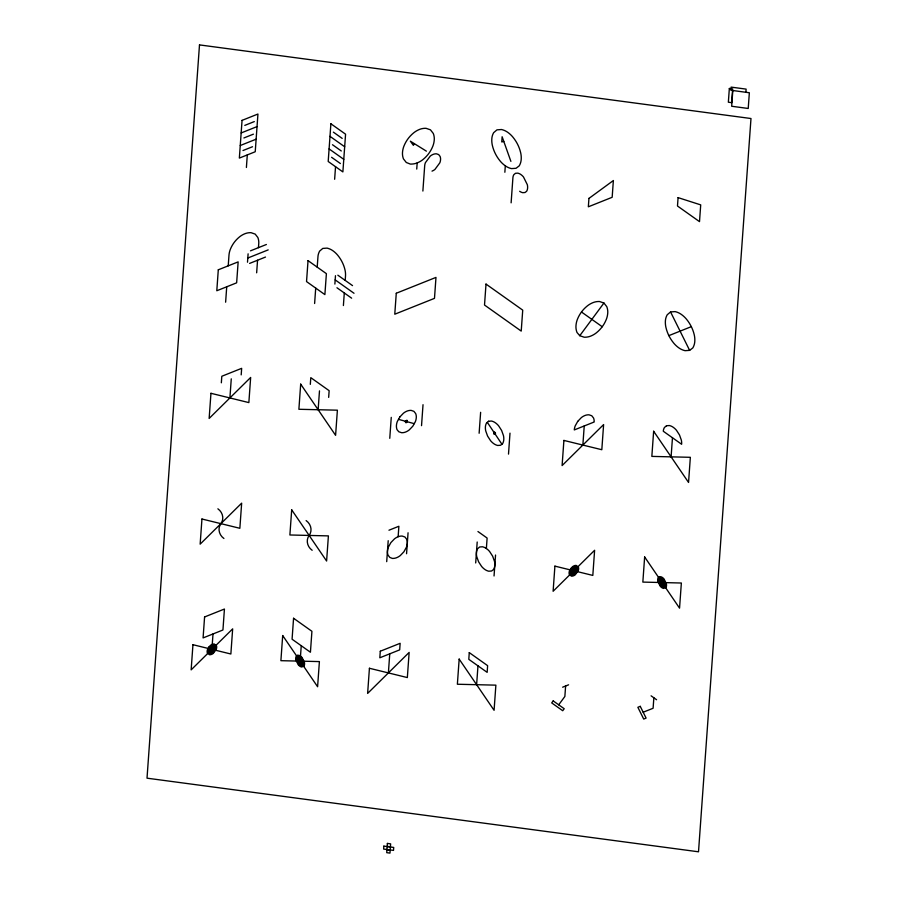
<?xml version="1.0" encoding="UTF-8"?>
<svg xmlns="http://www.w3.org/2000/svg" width="898" height="898" viewBox="0 0 898 898"><rect width="100%" height="100%" fill="white"/><g stroke="black" fill="none" stroke-linecap="round" stroke-linejoin="round"><path stroke-width="1.35" d="M225.623 302.199L226.723 286.788M228.227 265.842L228.968 255.369A23.651 21.743 29.2 0 1 230.382 249.229A35.729 32.844 29.2 0 1 239.474 236.926A23.651 21.743 29.2 0 1 244.986 233.704A15.098 13.874 29.2 0 1 251.047 232.683L255.189 234.109L257.849 237.51A15.098 13.874 29.2 0 1 258.759 243.481L258.456 247.668M221.346 382.806L221.806 376.262L241.663 368.337L241.192 374.881M211.906 649.355L213.006 633.954M229.899 397.949L231.269 378.844M246.4 167.488L247.298 154.916M247.5 262.216L248.106 253.831M256.648 272.812L257.558 260.24M314.614 303.502L315.714 288.09M317.207 267.144L317.959 256.671A15.098 13.874 29.2 0 1 319.688 251.058L322.786 248.42L327.052 248.117A15.098 13.874 29.2 0 1 332.855 250.722A23.651 21.743 29.2 0 1 337.805 255.346A35.729 32.844 29.2 0 1 344.978 269.815A23.651 21.743 29.2 0 1 345.494 276.202L345.191 280.401M310.315 384.366L310.798 377.654L329.151 390.686L328.668 397.387M300.145 661.141L301.245 645.729M318.139 409.735L319.486 390.877M334.64 179.274L335.538 166.702M334.875 284.082L335.47 275.697M343.395 305.533L344.293 292.973M389.766 438.325L391.259 417.379M386.701 561.654L388.205 540.697M416.739 169.082L417.177 162.92A25.223 23.191 29.2 0 0 423.059 159.485A38.109 35.033 29.2 0 0 432.757 146.374A25.223 23.191 29.2 0 0 434.262 139.819A16.108 14.806 29.2 0 0 433.296 133.465L430.456 129.828L426.045 128.313A16.108 14.806 29.2 0 0 419.579 129.402A25.223 23.191 29.2 0 0 413.697 132.837A38.109 35.033 29.2 0 0 403.988 145.959A25.223 23.191 29.2 0 0 402.495 152.503A16.108 14.806 29.2 0 0 403.449 158.867L406.3 162.493L410.307 164.076A17.107 15.715 29.2 0 0 417.177 162.92M388.385 672.916L389.754 653.823M398.128 536.735A10.069 9.249 29.2 0 1 402.181 536.061L404.931 537.004L406.704 539.271A10.069 9.249 29.2 0 1 407.31 543.256A15.771 14.491 29.2 0 1 406.367 547.342L403.876 551.821L400.306 555.536A15.771 14.491 29.2 0 1 396.635 557.692A10.686 9.822 29.2 0 1 392.336 558.41L389.833 557.422L388.059 555.155A10.069 9.249 29.2 0 1 387.453 551.181A15.771 14.491 29.2 0 1 388.396 547.084L390.888 542.605L394.458 538.89A15.771 14.491 29.2 0 1 398.128 536.735L398.88 526.262L388.957 530.224M422.879 191.049L424.675 165.917A12.617 11.595 29.2 0 1 425.428 162.639L430.277 156.084A12.617 11.595 29.2 0 1 433.218 154.366A8.048 7.397 29.2 0 1 436.45 153.816L438.662 154.579L440.076 156.387A8.048 7.397 29.2 0 1 440.559 159.575A12.617 11.595 29.2 0 1 439.807 162.841L434.958 169.408A12.617 11.595 29.2 0 1 432.017 171.125M406.558 553.729L408.062 532.772M421.532 425.652L423.025 404.695M479.128 433.263L480.632 412.317M475.693 562.956L477.197 542.01M504.856 172.259L505.316 165.827A25.223 23.191 29.2 0 1 500.029 160.899A38.109 35.033 29.2 0 1 492.373 145.465A25.223 23.191 29.2 0 1 491.835 138.651A16.108 14.806 29.2 0 1 493.676 132.657L496.976 129.851L501.522 129.525A16.108 14.806 29.2 0 1 507.718 132.309A25.223 23.191 29.2 0 1 512.994 137.237A38.109 35.033 29.2 0 1 520.649 152.671A25.223 23.191 29.2 0 1 521.199 159.485A17.107 15.715 29.2 0 1 519.235 165.849L516.047 168.285L511.501 168.611A16.108 14.806 29.2 0 1 505.316 165.827M476.625 684.703L477.972 665.845M486.368 548.521A10.069 9.249 29.2 0 0 482.507 546.781L479.667 546.983L477.601 548.734A10.069 9.249 29.2 0 0 476.445 552.483A15.771 14.491 29.2 0 0 476.782 556.738L478.6 561.8L481.575 566.391A15.771 14.491 29.2 0 0 484.875 569.467A10.069 9.249 29.2 0 0 488.736 571.207L491.576 571.005L493.574 569.478A10.686 9.822 29.2 0 0 494.798 565.504A15.771 14.491 29.2 0 0 494.461 561.25L492.643 556.188L489.668 551.596A15.771 14.491 29.2 0 0 486.368 548.521L487.12 538.048L477.949 531.526M511.119 202.836L512.915 177.692A8.048 7.397 29.2 0 1 513.836 174.695L515.486 173.292L517.764 173.134A8.048 7.397 29.2 0 1 520.851 174.526A12.617 11.595 29.2 0 1 523.5 176.985L527.328 184.707A12.617 11.595 29.2 0 1 527.597 188.109A8.553 7.857 29.2 0 1 526.621 191.285L525.027 192.509L522.748 192.677A8.048 7.397 29.2 0 1 519.661 191.285M494.046 575.977L495.55 555.031M508.504 454.107L509.997 433.15M565.617 686.005L564.864 696.478L558.702 704.818M582.858 445.071L584.228 425.966M653.856 697.78L653.104 708.264L643.17 712.226M671.098 456.846L672.467 437.753M732.802 90.541L731.679 106.256L748.225 108.467L749.347 92.752L730.893 90.26L731.118 87.117L746.115 89.115L745.879 92.258M414.416 143.702L413.383 145.33L410.364 141.177L426.393 151.156M579.771 335.706L603.939 303.03L606.779 306.667A16.108 14.806 29.2 0 1 607.744 313.032A25.223 23.191 29.2 0 1 606.24 319.576A38.109 35.033 29.2 0 1 596.541 332.687A25.223 23.191 29.2 0 1 590.66 336.121A16.108 14.806 29.2 0 1 584.183 337.21L579.771 335.706L576.987 332.462A17.107 15.715 29.2 0 1 575.977 325.705A25.223 23.191 29.2 0 1 577.47 319.16A38.109 35.033 29.2 0 1 587.18 306.038A25.223 23.191 29.2 0 1 593.062 302.604A16.108 14.806 29.2 0 1 599.527 301.515L603.939 303.03M670.559 311.932L667.259 314.738A16.108 14.806 29.2 0 0 665.407 320.721A25.223 23.191 29.2 0 0 665.957 327.546A38.109 35.033 29.2 0 0 673.612 342.98A25.223 23.191 29.2 0 0 678.899 347.908A16.108 14.806 29.2 0 0 685.084 350.68L689.63 350.366L692.818 347.919A17.107 15.715 29.2 0 0 694.783 341.566A25.223 23.191 29.2 0 0 694.233 334.752A38.109 35.033 29.2 0 0 686.577 319.318A25.223 23.191 29.2 0 0 681.29 314.39A16.108 14.806 29.2 0 0 675.105 311.606L670.559 311.932L689.63 350.366M244.784 125.394L254.314 121.589M241.158 132.949L257.041 126.607M243.886 137.966L253.416 134.161M240.26 145.521L256.143 139.179M242.988 150.538L252.518 146.733M250.508 250.834L266.392 244.492M247.803 258.029L268.199 249.88M249.61 263.406L265.494 257.064M668.864 335.627L691.325 326.659M562.631 687.195L568.591 684.815M503.789 141.413L501.758 141.951L502.128 136.754L510.895 161.382M387.173 846.376L390.417 846.814M386.937 849.71L390.181 850.148M398.521 419.366L414.236 423.654M333.382 132.152L342.194 138.404M581.477 311.999L602.244 326.737M329.993 136.35L344.675 146.767M332.485 144.724L341.296 150.976M329.095 148.922L343.777 159.339M331.587 157.285L340.387 163.537M337.85 275.192L352.532 285.609M335.167 279.884L354.025 293.276M336.952 287.753L351.634 298.181M651.095 695.827L656.606 699.733M487.322 422.352L501.915 444.229M217.888 508.807A11.27 10.349 29.2 0 1 220.908 523.657A11.27 10.349 29.2 0 0 223.916 538.497M306.128 520.582A11.27 10.349 29.2 0 1 309.148 535.433A11.27 10.349 29.2 0 0 312.156 550.283M199.491 44.9L147.014 778.173L698.509 851.798L750.986 118.525L199.491 44.9M218.293 269.804L216.8 290.75L236.645 282.825L238.15 261.879L218.293 269.804M192.947 644.708L191.151 669.852L232.661 628.858L230.865 654.002L192.947 644.708M201.949 519.01L200.153 544.143L241.663 503.161L239.856 528.293L201.949 519.01M210.951 393.302L209.144 418.446L250.654 377.452L248.858 402.596L210.951 393.302M204.587 616.96L203.083 637.917L222.94 629.992L224.433 609.035L204.587 616.96M242.056 120.377L239.351 158.093L255.234 151.751L257.939 114.035L242.056 120.377M308.036 260.633L306.532 281.579L324.885 294.611L326.389 273.654L308.036 260.633M282.69 635.537L280.894 660.681L319.396 661.59L317.6 686.734L282.69 635.537M291.693 509.839L289.886 534.984L328.399 535.893L326.603 561.026L291.693 509.839M300.684 384.131L298.888 409.275L337.39 410.184L335.594 435.328L300.684 384.131M293.567 618.262L292.075 639.219L310.427 652.24L311.92 631.294L293.567 618.262M330.891 123.778L328.197 161.494L342.879 171.911L345.573 134.195L330.891 123.778M369.426 668.269L367.63 693.413L409.14 652.419L407.344 677.563L369.426 668.269M396.276 293.253L394.772 314.21L434.486 298.361L435.979 277.403L396.276 293.253M380.292 651.23L379.82 657.785L399.677 649.86L400.149 643.305L380.292 651.23M383.85 846.129L383.637 849.081L393.504 850.395L393.717 847.443L383.85 846.129M387.386 843.424L386.724 852.662L389.968 853.1L390.63 843.862L387.386 843.424M459.17 659.098L457.374 684.242L495.876 685.152L494.08 710.296L459.17 659.098M486.009 284.082L484.516 305.039L521.222 331.093L522.726 310.136L486.009 284.082M469.272 652.621L468.801 659.334L487.154 672.355L487.625 665.654L469.272 652.621M554.908 566.133L553.112 591.266L594.611 550.283L592.815 575.416L554.908 566.133M563.899 440.424L562.103 465.568L603.613 424.574L601.817 449.718L563.899 440.424M588.942 198.413L588.347 206.798L612.167 197.291L613.368 180.532L588.942 198.413M644.641 556.962L642.845 582.095L681.358 583.015L679.55 608.148L644.641 556.962M653.643 431.253L651.847 456.397L690.349 457.306L688.553 482.451L653.643 431.253M678.08 197.627L677.485 206.012L699.508 221.638L700.709 204.879L678.08 197.627M729.344 88.464L728.357 102.215L731.668 102.653L732.656 88.902L729.344 88.464M210.469 649.333L210.413 650.623L211.782 651.039L213.342 649.377L213.398 648.087L212.029 647.683L210.469 649.333M211.187 649.344C211.793 652.274 213.69 646.403 211.187 649.344M405.279 421.532C406.199 425.921 409.028 417.121 405.279 421.532M405.66 421.499C406.278 424.417 408.163 418.558 405.66 421.499M406.019 421.51L406.749 421.196L406.019 421.51M572.419 570.758L572.374 572.048L573.743 572.453L575.304 570.791L575.349 569.5L573.979 569.096L572.419 570.758M573.137 570.769C573.755 573.687 575.64 567.828 573.137 570.769M298.866 659.502L299.023 661.59L301.099 663.061L301.268 660.692L300.269 659.458L298.866 659.502M299.505 660.322C299.438 663.846 302.368 660.445 299.505 660.322M493.631 432.028C493.53 437.315 497.93 432.219 493.631 432.028M493.979 432.466C493.911 435.99 496.841 432.6 493.979 432.466M494.293 432.881L494.854 433.768L494.383 432.814M660.816 580.916L660.973 583.004L663.05 584.475L663.218 582.106L662.219 580.883L660.816 580.916M661.456 581.736C661.388 585.26 664.318 581.859 661.456 581.736M208.796 647.144L207.595 649.299A7.566 6.96 29.2 0 0 207.146 651.263A4.827 4.445 29.2 0 0 207.427 653.172L209.481 654.732A5.13 4.715 29.2 0 0 211.546 654.384A7.566 6.96 29.2 0 0 213.309 653.351L216.216 649.422A7.566 6.96 29.2 0 0 216.676 647.458A4.827 4.445 29.2 0 0 216.384 645.55L214.207 644.001A4.827 4.445 29.2 0 0 212.265 644.326A7.566 6.96 29.2 0 0 210.502 645.359L208.796 647.144M209.313 647.514L208.314 649.31A6.308 5.792 29.2 0 0 207.932 650.938A4.03 3.704 29.2 0 0 208.179 652.532L209.885 653.834A4.277 3.929 29.2 0 0 211.602 653.553A6.308 5.792 29.2 0 0 213.073 652.689L215.498 649.411A6.308 5.792 29.2 0 0 215.879 647.772A4.03 3.704 29.2 0 0 215.632 646.178L213.825 644.899A4.03 3.704 29.2 0 0 212.209 645.168A6.308 5.792 29.2 0 0 210.738 646.021L209.313 647.514M209.829 647.885L209.032 649.321A5.04 4.636 29.2 0 0 208.729 650.623A3.222 2.963 29.2 0 0 208.92 651.903L210.289 652.936A3.424 3.143 29.2 0 0 211.67 652.711A5.04 4.636 29.2 0 0 212.837 652.027L214.779 649.4A5.04 4.636 29.2 0 0 215.082 648.087A3.222 2.963 29.2 0 0 214.891 646.818L213.443 645.785A3.222 2.963 29.2 0 0 212.141 646.01A5.04 4.636 29.2 0 0 210.974 646.695L209.829 647.885M210.345 648.255L209.75 649.321A3.783 3.48 29.2 0 0 209.526 650.309A2.413 2.223 29.2 0 0 209.672 651.263L210.693 652.049A2.571 2.357 29.2 0 0 211.726 651.869A3.783 3.48 29.2 0 0 212.613 651.353L214.061 649.389A3.783 3.48 29.2 0 0 214.285 648.401A2.413 2.223 29.2 0 0 214.139 647.447L213.062 646.683A2.413 2.223 29.2 0 0 212.085 646.841A3.783 3.48 29.2 0 0 211.198 647.357L210.345 648.255M399.868 416.941L397.365 421.42A15.771 14.491 29.2 0 0 396.433 425.506A10.686 9.822 29.2 0 0 397.073 429.738L398.813 431.758L401.563 432.701A10.069 9.249 29.2 0 0 405.604 432.028A15.771 14.491 29.2 0 0 409.286 429.873L412.844 426.157L415.347 421.678A15.771 14.491 29.2 0 0 416.29 417.581A10.069 9.249 29.2 0 0 415.684 413.608L413.911 411.34L411.149 410.397A10.069 9.249 29.2 0 0 407.108 411.071A15.771 14.491 29.2 0 0 403.438 413.226L399.868 416.941M577.74 421.364L575.236 425.843A15.771 14.491 29.2 0 0 574.293 429.929L594.15 422.004A10.069 9.249 29.2 0 0 593.556 418.03L591.771 415.763L589.021 414.82A10.069 9.249 29.2 0 0 584.98 415.493A15.771 14.491 29.2 0 0 581.298 417.649L577.74 421.364M570.746 568.569L569.545 570.713A7.566 6.96 29.2 0 0 569.096 572.677A4.827 4.445 29.2 0 0 569.388 574.585L571.442 576.146A5.13 4.715 29.2 0 0 573.496 575.798A7.566 6.96 29.2 0 0 575.27 574.776L578.177 570.836A7.566 6.96 29.2 0 0 578.626 568.872A4.827 4.445 29.2 0 0 578.334 566.964L576.157 565.414A4.827 4.445 29.2 0 0 574.226 565.751A7.566 6.96 29.2 0 0 572.453 566.773L570.746 568.569M571.263 568.928L570.264 570.724A6.308 5.792 29.2 0 0 569.893 572.363A4.03 3.704 29.2 0 0 570.129 573.945L571.846 575.259A4.277 3.929 29.2 0 0 573.564 574.967A6.308 5.792 29.2 0 0 575.034 574.103L577.459 570.825A6.308 5.792 29.2 0 0 577.829 569.186A4.03 3.704 29.2 0 0 577.594 567.603L575.775 566.312A4.03 3.704 29.2 0 0 574.159 566.582A6.308 5.792 29.2 0 0 572.688 567.446L571.263 568.928M571.779 569.298L570.982 570.735A5.04 4.636 29.2 0 0 570.679 572.037A3.222 2.963 29.2 0 0 570.881 573.317L572.25 574.361A3.424 3.143 29.2 0 0 573.62 574.125A5.04 4.636 29.2 0 0 574.799 573.44L576.74 570.814A5.04 4.636 29.2 0 0 577.032 569.512A3.222 2.963 29.2 0 0 576.842 568.232L575.394 567.199A3.222 2.963 29.2 0 0 574.103 567.424A5.04 4.636 29.2 0 0 572.924 568.108L571.779 569.298M572.307 569.669L571.7 570.746A3.783 3.48 29.2 0 0 571.476 571.723A2.413 2.223 29.2 0 0 571.622 572.677L572.655 573.463A2.571 2.357 29.2 0 0 573.676 573.283A3.783 3.48 29.2 0 0 574.563 572.778L576.022 570.802A3.783 3.48 29.2 0 0 576.247 569.826A2.413 2.223 29.2 0 0 576.101 568.872L575.012 568.097A2.413 2.223 29.2 0 0 574.035 568.266A3.783 3.48 29.2 0 0 573.16 568.771L572.307 569.669M553.19 700.911L551.709 702.91L562.72 710.722L564.202 708.724L553.19 700.911M488.635 421.241L486.57 423.003A10.069 9.249 29.2 0 0 485.414 426.741A15.771 14.491 29.2 0 0 485.762 431.006L487.58 436.058L490.544 440.649A15.771 14.491 29.2 0 0 493.844 443.724A10.069 9.249 29.2 0 0 497.716 445.464L500.556 445.262L502.543 443.735A10.686 9.822 29.2 0 0 503.767 439.762A15.771 14.491 29.2 0 0 503.43 435.508L501.612 430.456L498.648 425.854A15.771 14.491 29.2 0 0 495.348 422.778A10.069 9.249 29.2 0 0 491.475 421.039L488.635 421.241M297.283 655.372L296.295 656.214A4.827 4.445 29.2 0 0 295.745 658.01A7.566 6.96 29.2 0 0 295.902 660.052L298.203 664.688A7.566 6.96 29.2 0 0 299.786 666.17A4.827 4.445 29.2 0 0 301.638 667.001L303.962 666.17A5.13 4.715 29.2 0 0 304.545 664.262A7.566 6.96 29.2 0 0 304.388 662.219L302.087 657.583A7.566 6.96 29.2 0 0 300.504 656.112A4.827 4.445 29.2 0 0 298.652 655.271L297.283 655.372M297.766 656.337L296.935 657.033A4.03 3.704 29.2 0 0 296.475 658.537A6.308 5.792 29.2 0 0 296.609 660.232L298.529 664.093A6.308 5.792 29.2 0 0 299.842 665.328A4.03 3.704 29.2 0 0 301.391 666.024L303.322 665.328A4.277 3.929 29.2 0 0 303.816 663.745A6.308 5.792 29.2 0 0 303.681 662.039L301.762 658.178A6.308 5.792 29.2 0 0 300.448 656.943A4.03 3.704 29.2 0 0 298.899 656.258L297.766 656.337M298.237 657.291L297.575 657.852A3.222 2.963 29.2 0 0 297.204 659.053A5.04 4.636 29.2 0 0 297.317 660.423L298.843 663.51A5.04 4.636 29.2 0 0 299.91 664.486A3.222 2.963 29.2 0 0 301.144 665.048L302.693 664.498A3.424 3.143 29.2 0 0 303.086 663.218A5.04 4.636 29.2 0 0 302.974 661.86L301.436 658.773A5.04 4.636 29.2 0 0 300.381 657.785A3.222 2.963 29.2 0 0 299.146 657.235L298.237 657.291M298.72 658.256L298.215 658.672A2.413 2.223 29.2 0 0 297.945 659.57A3.783 3.48 29.2 0 0 298.024 660.602L299.169 662.915A3.783 3.48 29.2 0 0 299.966 663.656A2.413 2.223 29.2 0 0 300.897 664.071L302.054 663.656A2.571 2.357 29.2 0 0 302.345 662.702A3.783 3.48 29.2 0 0 302.267 661.68L301.122 659.368A3.783 3.48 29.2 0 0 300.325 658.627A2.413 2.223 29.2 0 0 299.393 658.212L298.72 658.256M666.507 425.742L664.441 427.493A10.069 9.249 29.2 0 0 663.285 431.242L681.638 444.263A15.771 14.491 29.2 0 0 681.301 439.998L679.483 434.946L676.52 430.355A15.771 14.491 29.2 0 0 673.219 427.28A10.069 9.249 29.2 0 0 669.347 425.54L666.507 425.742M659.244 576.785L658.245 577.627A4.827 4.445 29.2 0 0 657.695 579.423A7.566 6.96 29.2 0 0 657.864 581.477L660.153 586.102A7.566 6.96 29.2 0 0 661.736 587.584A4.827 4.445 29.2 0 0 663.6 588.415L665.923 587.584A5.13 4.715 29.2 0 0 666.507 585.676A7.566 6.96 29.2 0 0 666.338 583.633L664.049 579.008A7.566 6.96 29.2 0 0 662.455 577.526A4.827 4.445 29.2 0 0 660.602 576.696L659.244 576.785M659.716 577.751L658.885 578.458A4.03 3.704 29.2 0 0 658.425 579.951A6.308 5.792 29.2 0 0 658.571 581.657L660.479 585.518A6.308 5.792 29.2 0 0 661.804 586.742A4.03 3.704 29.2 0 0 663.353 587.438L665.283 586.753A4.277 3.929 29.2 0 0 665.766 585.159A6.308 5.792 29.2 0 0 665.631 583.453L663.723 579.592A6.308 5.792 29.2 0 0 662.398 578.368A4.03 3.704 29.2 0 0 660.849 577.672L659.716 577.751M660.198 578.716L659.536 579.277A3.222 2.963 29.2 0 0 659.166 580.467A5.04 4.636 29.2 0 0 659.278 581.837L660.805 584.924A5.04 4.636 29.2 0 0 661.86 585.911A3.222 2.963 29.2 0 0 663.094 586.461L664.643 585.911A3.424 3.143 29.2 0 0 665.036 584.643A5.04 4.636 29.2 0 0 664.924 583.273L663.398 580.187A5.04 4.636 29.2 0 0 662.342 579.199A3.222 2.963 29.2 0 0 661.096 578.649L660.198 578.716M660.67 579.67L660.176 580.097A2.413 2.223 29.2 0 0 659.895 580.995A3.783 3.48 29.2 0 0 659.974 582.016L661.13 584.329A3.783 3.48 29.2 0 0 661.916 585.069A2.413 2.223 29.2 0 0 662.847 585.485L664.004 585.069A2.571 2.357 29.2 0 0 664.307 584.115A3.783 3.48 29.2 0 0 664.217 583.094L663.072 580.782A3.783 3.48 29.2 0 0 662.275 580.041A2.413 2.223 29.2 0 0 661.355 579.625L660.67 579.67M640.252 706.333L637.872 707.287L643.709 719.062L646.1 718.108L640.252 706.333"/></g></svg>
